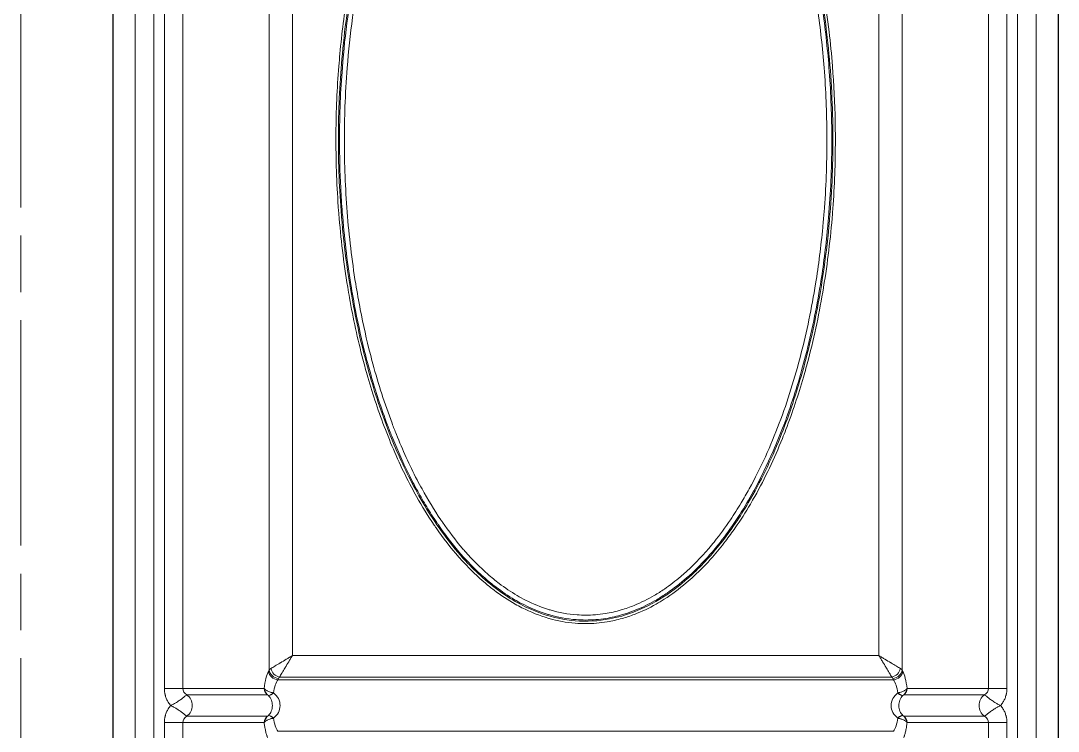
# Model space of a CAD drawing. Header units: millimetres. Extents: x 0 to 1486, y 0 to 1051.
# Drawn here: x 645.14 to 677.74, y 240.61 to 262.93 of the extents above; entities that cross this region are included whole.
import ezdxf

# ---------------------------------------------------------------- set-up
doc = ezdxf.new("R2010")
doc.units = ezdxf.units.MM
doc.header["$LTSCALE"] = 1.25
doc.linetypes.add('CHAIN', pattern=[0.3543, 0.2362, -0.0295, 0.0591, -0.0295])
for name, color, linetype, lineweight, true_color in [('Mittellinie(DIN)', 7, 'CHAIN', 15, 0x262659), ('Sichtbare Kanten(DIN)', 7, 'Continuous', 25, 0x262659), ('Sichtbare tangentiale Kanten(DIN)', 7, 'Continuous', 15, 0x1a1a3e)]:
    doc.layers.add(name, color=color, linetype=linetype, lineweight=lineweight, true_color=true_color)

msp = doc.modelspace()

# ---------------------------------------------------------------- linework, layer by layer
at = {"layer": 'Mittellinie(DIN)', "ltscale": 23.990969}
msp.add_line((645.138, 434.151), (645.138, 152.103), dxfattribs=at)
at = {"layer": 'Sichtbare Kanten(DIN)'}
for p, q in [((648.038, 167.096), (648.038, 280.22)), ((677.738, 280.22), (677.738, 167.096))]:
    msp.add_line(p, q, dxfattribs=at)
for centre, major_axis, ratio, start_param, end_param in [((653.03, 241.956), (0, 0.25), 0.970296, 1.570803, 2.513321), ((672.747, 241.956), (0, 0.25), 0.970296, 3.769864, 4.712382), ((653.077, 241.925), (0.169, 0.184), 0.314992, 3.841338, 4.381961), ((672.699, 241.925), (-0.169, 0.184), 0.314992, 1.901224, 2.441847), ((653.03, 240.881), (0, 0.25), 0.970296, 0.628271, 1.570789), ((653.077, 240.912), (-0.169, 0.184), 0.314992, 5.042817, 5.580031), ((672.699, 240.912), (0.169, 0.184), 0.314992, 0.703155, 1.240368), ((672.747, 240.881), (0, 0.25), 0.970296, 4.712396, 5.654914)]:
    msp.add_ellipse(centre, major_axis=major_axis, ratio=ratio, start_param=start_param, end_param=end_param, dxfattribs=at)
at = {"layer": 'Sichtbare tangentiale Kanten(DIN)'}
for p, q in [((648.732, 167.79), (648.732, 279.527)), ((649.323, 167.79), (649.323, 279.527)), ((676.454, 167.79), (676.454, 279.527)), ((677.045, 167.79), (677.045, 279.527)), ((649.651, 278.037), (649.651, 241.956)), ((650.233, 278.037), (650.233, 241.956)), ((675.544, 278.037), (675.544, 241.956)), ((676.126, 278.037), (676.126, 241.956)), ((652.945, 275.326), (652.945, 242.538)), ((653.672, 275.326), (653.672, 242.986)), ((672.104, 275.326), (672.104, 242.986)), ((672.832, 275.326), (672.832, 242.538)), ((653.672, 242.986), (672.104, 242.986)), ((652.945, 242.538), (652.923, 242.496)), ((653.236, 242.269), (653.214, 242.226)), ((653.214, 242.226), (672.562, 242.226)), ((653.268, 242.312), (672.508, 242.312)), ((672.541, 242.269), (672.562, 242.226)), ((672.832, 242.538), (672.853, 242.496)), ((650.233, 241.956), (649.651, 241.956)), ((652.787, 241.956), (650.233, 241.956)), ((672.989, 241.956), (675.544, 241.956)), ((675.544, 241.956), (676.126, 241.956)), ((652.887, 241.753), (650.354, 241.753)), ((672.889, 241.753), (675.423, 241.753)), ((650.354, 241.083), (652.887, 241.083)), ((675.423, 241.083), (672.889, 241.083)), ((650.233, 240.881), (649.651, 240.881)), ((649.651, 206.436), (649.651, 240.881)), ((650.233, 206.436), (650.233, 240.881)), ((650.233, 240.881), (652.787, 240.881)), ((653.214, 240.61), (672.562, 240.61)), ((675.544, 240.881), (672.989, 240.881)), ((675.544, 240.881), (676.126, 240.881)), ((675.544, 206.436), (675.544, 240.881)), ((676.126, 206.436), (676.126, 240.881))]:
    msp.add_line(p, q, dxfattribs=at)
for centre, start, end in [((650.118, 241.418), 305.1797, 54.8203), ((675.659, 241.418), 125.1797, 234.8203)]:
    msp.add_arc(centre, 0.41, start, end, dxfattribs=at)
for centre, major_axis, ratio, start_param, end_param in [((653.726, 242.486), (-0.803, 0), 0.281851, 5.844325, 6.048636), ((653.268, 242.582), (-0.212, 0.212), 0.822157, 0.88269, 2.258902), ((672.508, 242.582), (0.212, 0.212), 0.822157, 4.024283, 5.400495), ((672.051, 242.486), (0.803, 0), 0.281851, 0.234549, 0.438861), ((653.054, 241.421), (0.001, 1.197), 0.249407, 0.455865, 1.108171), ((653.214, 242.496), (-0.267, 0.136), 0.876427, 0.526369, 1.990584), ((653.236, 242.538), (-0.267, 0.136), 0.876427, 0.526369, 1.990584), ((653.346, 241.418), (0, 0.9), 0.332438, 0.455272, 1.11457), ((653.761, 242.217), (-0.539, 0), 0.439726, 5.869599, 6.063499), ((672.015, 242.217), (0.539, 0), 0.439726, 0.219686, 0.413587), ((672.541, 242.538), (0.267, 0.136), 0.876427, 4.292601, 5.756816), ((672.562, 242.496), (0.267, 0.136), 0.876427, 4.292601, 5.756816), ((672.431, 241.418), (0, 0.9), 0.332438, 5.168615, 5.827913), ((672.723, 241.421), (-0.001, 1.197), 0.249407, 5.175014, 5.827321), ((650.527, 241.956), (-0.294, 0), 0.850826, 0.000149, 0.942731), ((675.25, 241.956), (0.294, 0), 0.850826, 5.340455, 6.283036), ((653.077, 241.925), (-0.169, -0.184), 0.314992, 0.165941, 0.699745), ((672.699, 241.925), (0.169, -0.184), 0.314992, 5.58344, 6.117244), ((650.527, 240.881), (0.294, 0), 0.850826, 2.198862, 3.141444), ((653.077, 240.912), (-0.169, 0.184), 0.314992, 5.580031, 6.117244), ((653.346, 241.418), (0, 0.9), 0.332438, 2.027021, 2.68632), ((672.431, 241.418), (0, 0.9), 0.332438, 3.596865, 4.256164), ((672.699, 240.912), (0.169, 0.184), 0.314992, 0.165941, 0.703155), ((675.25, 240.881), (-0.294, 0), 0.850826, 3.141742, 4.084323)]:
    msp.add_ellipse(centre, major_axis=major_axis, ratio=ratio, start_param=start_param, end_param=end_param, dxfattribs=at)
for points, knots in [([(662.888, 274.385), (663.101, 274.385), (663.315, 274.368), (663.525, 274.335), (663.697, 274.308), (663.867, 274.271), (664.034, 274.224), (664.21, 274.174), (664.382, 274.114), (664.551, 274.044), (664.74, 273.965), (664.923, 273.875), (665.101, 273.775), (665.233, 273.7), (665.363, 273.62), (665.489, 273.535), (665.683, 273.403), (665.87, 273.26), (666.049, 273.109), (666.141, 273.031), (666.23, 272.951), (666.317, 272.87), (666.512, 272.687), (666.698, 272.495), (666.874, 272.294), (667.098, 272.04), (667.307, 271.774), (667.503, 271.498), (667.531, 271.458), (667.559, 271.418), (667.587, 271.378), (667.807, 271.06), (668.011, 270.731), (668.2, 270.394), (668.225, 270.35), (668.25, 270.306), (668.274, 270.262), (668.435, 269.967), (668.586, 269.666), (668.728, 269.361), (668.891, 269.008), (669.042, 268.65), (669.181, 268.287), (669.456, 267.572), (669.687, 266.84), (669.881, 266.1), (669.883, 266.094), (669.884, 266.088), (669.886, 266.082), (670.082, 265.333), (670.24, 264.575), (670.365, 263.811), (670.432, 263.406), (670.489, 262.999), (670.537, 262.591), (670.579, 262.231), (670.615, 261.869), (670.643, 261.507), (670.689, 260.928), (670.718, 260.347), (670.729, 259.766), (670.733, 259.573), (670.735, 259.381), (670.735, 259.189), (670.735, 258.468), (670.709, 257.748), (670.656, 257.03), (670.652, 256.977), (670.648, 256.923), (670.644, 256.87), (670.582, 256.099), (670.49, 255.33), (670.365, 254.566), (670.364, 254.558), (670.363, 254.55), (670.361, 254.543), (670.237, 253.787), (670.08, 253.036), (669.886, 252.296), (669.837, 252.109), (669.786, 251.923), (669.733, 251.738), (669.571, 251.18), (669.388, 250.628), (669.179, 250.086), (669.144, 249.993), (669.107, 249.9), (669.07, 249.807), (668.818, 249.182), (668.531, 248.571), (668.201, 247.983), (668.156, 247.905), (668.111, 247.827), (668.066, 247.749), (667.915, 247.494), (667.756, 247.243), (667.587, 246.999), (667.489, 246.858), (667.387, 246.718), (667.283, 246.582), (667.152, 246.411), (667.016, 246.245), (666.874, 246.083), (666.689, 245.873), (666.495, 245.671), (666.289, 245.481), (666.211, 245.409), (666.131, 245.338), (666.049, 245.269), (665.829, 245.083), (665.597, 244.91), (665.354, 244.755), (665.271, 244.702), (665.186, 244.651), (665.101, 244.603), (664.882, 244.479), (664.654, 244.371), (664.419, 244.281), (664.293, 244.233), (664.164, 244.19), (664.034, 244.153), (663.879, 244.109), (663.721, 244.074), (663.563, 244.048), (663.34, 244.011), (663.114, 243.992), (662.888, 243.992), (662.777, 243.992), (662.666, 243.997), (662.555, 244.006), (662.281, 244.028), (662.008, 244.078), (661.743, 244.153), (661.738, 244.154), (661.734, 244.156), (661.729, 244.157), (661.437, 244.24), (661.154, 244.354), (660.883, 244.491), (660.813, 244.527), (660.744, 244.564), (660.676, 244.603), (660.444, 244.734), (660.221, 244.882), (660.009, 245.043), (659.913, 245.116), (659.819, 245.191), (659.727, 245.269), (659.492, 245.468), (659.27, 245.683), (659.06, 245.908), (659.007, 245.966), (658.954, 246.024), (658.902, 246.083), (658.647, 246.374), (658.41, 246.681), (658.19, 246.999), (658.17, 247.028), (658.15, 247.057), (658.131, 247.086), (657.933, 247.377), (657.748, 247.677), (657.576, 247.983), (657.52, 248.082), (657.466, 248.181), (657.413, 248.281), (657.138, 248.799), (656.895, 249.333), (656.679, 249.878), (656.651, 249.947), (656.624, 250.016), (656.597, 250.086), (656.389, 250.628), (656.205, 251.18), (656.044, 251.738), (655.99, 251.923), (655.939, 252.109), (655.89, 252.296), (655.723, 252.935), (655.583, 253.581), (655.468, 254.232), (655.448, 254.343), (655.429, 254.455), (655.411, 254.566), (655.286, 255.33), (655.194, 256.099), (655.133, 256.87), (655.131, 256.898), (655.128, 256.927), (655.126, 256.955), (655.07, 257.698), (655.042, 258.443), (655.042, 259.189), (655.042, 259.26), (655.042, 259.33), (655.042, 259.401), (655.047, 260.104), (655.077, 260.807), (655.133, 261.507), (655.143, 261.638), (655.154, 261.768), (655.167, 261.898), (655.226, 262.538), (655.307, 263.177), (655.411, 263.811), (655.471, 264.174), (655.538, 264.537), (655.613, 264.897), (655.696, 265.294), (655.788, 265.689), (655.89, 266.082), (656.002, 266.508), (656.126, 266.932), (656.263, 267.351), (656.366, 267.667), (656.478, 267.981), (656.597, 268.291), (656.652, 268.433), (656.708, 268.574), (656.766, 268.714), (656.997, 269.274), (657.257, 269.821), (657.552, 270.35), (657.56, 270.365), (657.568, 270.379), (657.576, 270.394), (657.766, 270.731), (657.969, 271.06), (658.19, 271.378), (658.199, 271.392), (658.209, 271.406), (658.219, 271.42), (658.431, 271.723), (658.658, 272.016), (658.902, 272.294), (659.031, 272.44), (659.164, 272.582), (659.303, 272.719), (659.439, 272.854), (659.581, 272.984), (659.727, 273.109), (659.859, 273.221), (659.996, 273.328), (660.136, 273.429), (660.31, 273.554), (660.49, 273.67), (660.675, 273.775), (660.825, 273.859), (660.98, 273.937), (661.137, 274.006), (661.334, 274.092), (661.536, 274.165), (661.743, 274.224), (662.115, 274.329), (662.502, 274.385), (662.888, 274.385)], [0, 0, 0, 0, 0.639708, 0.639708, 0.639708, 1.160348, 1.160348, 1.160348, 1.708499, 1.708499, 1.708499, 2.321068, 2.321068, 2.321068, 2.777127, 2.777127, 2.777127, 3.481707, 3.481707, 3.481707, 3.840961, 3.840961, 3.840961, 4.642216, 4.642216, 4.642216, 5.656868, 5.656868, 5.656868, 5.802986, 5.802986, 5.802986, 6.963587, 6.963587, 6.963587, 7.114552, 7.114552, 7.114552, 8.124051, 8.124051, 8.124051, 9.289556, 9.289556, 9.289556, 11.587453, 11.587453, 11.587453, 11.605982, 11.605982, 11.605982, 13.927144, 13.927144, 13.927144, 15.159529, 15.159529, 15.159529, 16.248341, 16.248341, 16.248341, 17.992352, 17.992352, 17.992352, 18.569576, 18.569576, 18.569576, 20.730291, 20.730291, 20.730291, 20.890769, 20.890769, 20.890769, 23.211965, 23.211965, 23.211965, 23.235727, 23.235727, 23.235727, 25.53318, 25.53318, 25.53318, 26.112017, 26.112017, 26.112017, 27.854377, 27.854377, 27.854377, 28.153739, 28.153739, 28.153739, 30.175566, 30.175566, 30.175566, 30.445968, 30.445968, 30.445968, 31.33622, 31.33622, 31.33622, 31.85246, 31.85246, 31.85246, 32.496894, 32.496894, 32.496894, 33.336993, 33.336993, 33.336993, 33.657412, 33.657412, 33.657412, 34.522413, 34.522413, 34.522413, 34.818036, 34.818036, 34.818036, 35.57249, 35.57249, 35.57249, 35.978641, 35.978641, 35.978641, 36.46173, 36.46173, 36.46173, 37.139135, 37.139135, 37.139135, 37.472442, 37.472442, 37.472442, 38.299742, 38.299742, 38.299742, 38.313597, 38.313597, 38.313597, 39.224503, 39.224503, 39.224503, 39.460285, 39.460285, 39.460285, 40.259784, 40.259784, 40.259784, 40.620853, 40.620853, 40.620853, 41.545701, 41.545701, 41.545701, 41.781511, 41.781511, 41.781511, 42.942132, 42.942132, 42.942132, 43.047049, 43.047049, 43.047049, 44.102719, 44.102719, 44.102719, 44.442229, 44.442229, 44.442229, 46.200033, 46.200033, 46.200033, 46.423921, 46.423921, 46.423921, 48.166433, 48.166433, 48.166433, 48.745108, 48.745108, 48.745108, 50.727284, 50.727284, 50.727284, 51.066318, 51.066318, 51.066318, 53.387519, 53.387519, 53.387519, 53.473034, 53.473034, 53.473034, 55.708716, 55.708716, 55.708716, 55.921312, 55.921312, 55.921312, 58.029915, 58.029915, 58.029915, 58.421576, 58.421576, 58.421576, 60.351166, 60.351166, 60.351166, 61.455449, 61.455449, 61.455449, 62.672368, 62.672368, 62.672368, 63.995258, 63.995258, 63.995258, 64.993535, 64.993535, 64.993535, 65.448701, 65.448701, 65.448701, 67.264643, 67.264643, 67.264643, 67.314699, 67.314699, 67.314699, 68.475297, 68.475297, 68.475297, 68.525889, 68.525889, 68.525889, 69.636002, 69.636002, 69.636002, 70.220476, 70.220476, 70.220476, 70.796631, 70.796631, 70.796631, 71.316647, 71.316647, 71.316647, 71.957253, 71.957253, 71.957253, 72.473802, 72.473802, 72.473802, 73.117889, 73.117889, 73.117889, 74.278288, 74.278288, 74.278288, 74.278288]), ([(662.888, 274.309), (663.15, 274.309), (663.709, 274.253), (664.583, 273.983), (665.462, 273.499), (666.311, 272.808), (667.071, 271.98), (667.702, 271.097), (668.435, 269.861), (669.172, 268.217), (669.797, 266.232), (670.215, 264.346), (670.529, 262.256), (670.695, 259.812), (670.622, 256.957), (670.282, 254.26), (669.724, 251.854), (669.007, 249.743), (668.164, 247.98), (667.206, 246.551), (666.301, 245.548), (665.369, 244.814), (664.48, 244.355), (663.547, 244.087), (662.565, 244.033), (661.644, 244.233), (660.89, 244.556), (660.26, 244.935), (659.658, 245.411), (659.054, 246.006), (658.485, 246.695), (657.944, 247.489), (657.339, 248.543), (656.695, 249.959), (656.056, 251.849), (655.505, 254.205), (655.174, 256.774), (655.085, 259.427), (655.213, 261.998), (655.59, 264.65), (656.182, 266.975), (656.883, 268.861), (657.494, 270.128), (658.11, 271.147), (658.683, 271.942), (659.408, 272.754), (660.233, 273.447), (661.183, 273.98), (662.051, 274.253), (662.641, 274.309), (662.888, 274.309)], [0, 0, 0, 0, 0.801473, 1.708499, 2.777127, 3.840961, 5.018658, 6.172353, 7.114552, 9.351003, 11.587453, 13.373491, 15.159529, 17.94491, 20.730291, 23.740723, 26.112017, 28.153739, 30.445968, 31.987116, 33.336993, 34.522413, 35.57249, 36.368743, 37.472442, 38.554664, 39.224503, 39.965544, 40.78815, 41.545701, 42.532728, 43.487478, 44.442229, 46.200033, 48.166433, 50.445565, 53.473034, 55.947305, 58.421576, 61.208417, 63.995258, 65.629951, 67.264643, 68.228999, 69.222094, 70.220476, 71.519846, 72.473802, 73.523577, 74.278288, 74.278288, 74.278288, 74.278288]), ([(662.888, 274.273), (663.281, 274.273), (663.674, 274.212), (664.05, 274.102), (664.22, 274.052), (664.387, 273.991), (664.55, 273.922), (664.746, 273.838), (664.937, 273.741), (665.121, 273.634), (665.236, 273.566), (665.349, 273.494), (665.459, 273.419), (665.669, 273.275), (665.87, 273.117), (666.061, 272.95), (666.103, 272.913), (666.146, 272.875), (666.187, 272.837), (666.43, 272.614), (666.658, 272.376), (666.871, 272.126), (666.932, 272.055), (666.992, 271.983), (667.051, 271.91), (667.233, 271.683), (667.404, 271.449), (667.566, 271.209), (667.616, 271.135), (667.665, 271.06), (667.714, 270.985), (667.872, 270.738), (668.022, 270.485), (668.164, 270.228), (668.171, 270.215), (668.178, 270.202), (668.186, 270.188), (668.341, 269.904), (668.486, 269.614), (668.622, 269.321), (668.786, 268.969), (668.936, 268.612), (669.075, 268.25), (669.088, 268.216), (669.101, 268.181), (669.114, 268.146), (669.238, 267.819), (669.352, 267.489), (669.458, 267.156), (669.583, 266.763), (669.697, 266.366), (669.8, 265.967), (669.86, 265.733), (669.916, 265.498), (669.969, 265.262), (670.083, 264.755), (670.181, 264.245), (670.264, 263.732), (670.285, 263.6), (670.306, 263.468), (670.325, 263.335), (670.416, 262.715), (670.485, 262.092), (670.534, 261.467), (670.589, 260.762), (670.618, 260.054), (670.622, 259.347), (670.622, 259.294), (670.622, 259.241), (670.622, 259.189), (670.622, 258.428), (670.593, 257.668), (670.534, 256.91), (670.521, 256.745), (670.506, 256.579), (670.491, 256.413), (670.434, 255.822), (670.359, 255.232), (670.264, 254.645), (670.203, 254.265), (670.133, 253.885), (670.054, 253.508), (669.978, 253.14), (669.893, 252.774), (669.8, 252.41), (669.638, 251.782), (669.45, 251.159), (669.231, 250.548), (669.193, 250.442), (669.154, 250.336), (669.114, 250.231), (669.01, 249.955), (668.899, 249.681), (668.781, 249.409), (668.596, 248.985), (668.394, 248.567), (668.17, 248.161), (668.168, 248.157), (668.166, 248.153), (668.164, 248.149), (668.028, 247.902), (667.885, 247.66), (667.733, 247.422), (667.678, 247.337), (667.623, 247.252), (667.566, 247.169), (667.402, 246.926), (667.228, 246.689), (667.044, 246.459), (666.987, 246.389), (666.929, 246.32), (666.871, 246.251), (666.664, 246.009), (666.444, 245.778), (666.21, 245.561), (666.161, 245.516), (666.111, 245.471), (666.061, 245.427), (665.866, 245.257), (665.662, 245.098), (665.448, 244.952), (665.341, 244.879), (665.232, 244.81), (665.121, 244.744), (665.027, 244.69), (664.932, 244.638), (664.836, 244.589), (664.63, 244.485), (664.418, 244.395), (664.199, 244.322), (664.15, 244.305), (664.1, 244.29), (664.05, 244.275), (663.878, 244.224), (663.703, 244.184), (663.526, 244.156), (663.315, 244.122), (663.102, 244.105), (662.888, 244.105), (662.79, 244.105), (662.691, 244.108), (662.593, 244.116), (662.299, 244.138), (662.008, 244.192), (661.726, 244.275), (661.71, 244.28), (661.693, 244.285), (661.677, 244.29), (661.339, 244.394), (661.015, 244.539), (660.71, 244.713), (660.692, 244.723), (660.674, 244.734), (660.656, 244.744), (660.455, 244.862), (660.263, 244.992), (660.078, 245.132), (659.954, 245.226), (659.833, 245.325), (659.716, 245.427), (659.648, 245.486), (659.582, 245.547), (659.516, 245.608), (659.301, 245.811), (659.098, 246.026), (658.907, 246.25), (658.676, 246.52), (658.462, 246.802), (658.262, 247.093), (658.245, 247.118), (658.227, 247.143), (658.21, 247.169), (658.101, 247.33), (657.996, 247.495), (657.894, 247.662), (657.797, 247.822), (657.703, 247.985), (657.613, 248.149), (657.51, 248.335), (657.412, 248.523), (657.318, 248.713), (657.129, 249.096), (656.957, 249.486), (656.798, 249.881), (656.752, 249.997), (656.706, 250.114), (656.662, 250.231), (656.464, 250.756), (656.289, 251.289), (656.135, 251.828), (656.08, 252.021), (656.027, 252.215), (655.977, 252.41), (655.856, 252.879), (655.75, 253.352), (655.658, 253.827), (655.605, 254.099), (655.556, 254.372), (655.512, 254.645), (655.391, 255.396), (655.302, 256.152), (655.242, 256.91), (655.222, 257.166), (655.206, 257.423), (655.193, 257.679), (655.167, 258.182), (655.154, 258.685), (655.154, 259.189), (655.154, 259.582), (655.162, 259.976), (655.178, 260.37), (655.192, 260.736), (655.214, 261.102), (655.243, 261.467), (655.284, 261.997), (655.34, 262.525), (655.411, 263.051), (655.442, 263.279), (655.476, 263.506), (655.512, 263.732), (655.592, 264.223), (655.685, 264.711), (655.792, 265.196), (655.85, 265.454), (655.911, 265.711), (655.977, 265.967), (656.092, 266.415), (656.221, 266.86), (656.365, 267.3), (656.457, 267.584), (656.556, 267.866), (656.662, 268.146), (656.693, 268.229), (656.725, 268.311), (656.758, 268.394), (656.9, 268.754), (657.053, 269.111), (657.22, 269.462), (657.344, 269.721), (657.474, 269.977), (657.613, 270.228), (657.669, 270.33), (657.726, 270.431), (657.785, 270.532), (657.914, 270.752), (658.049, 270.969), (658.192, 271.182), (658.198, 271.191), (658.204, 271.2), (658.21, 271.209), (658.347, 271.412), (658.491, 271.611), (658.643, 271.805), (658.728, 271.914), (658.815, 272.021), (658.905, 272.127), (659.094, 272.347), (659.293, 272.558), (659.504, 272.758), (659.574, 272.823), (659.644, 272.888), (659.716, 272.95), (659.899, 273.111), (660.091, 273.262), (660.292, 273.401), (660.41, 273.483), (660.531, 273.561), (660.655, 273.634), (660.825, 273.733), (661, 273.823), (661.18, 273.902), (661.357, 273.98), (661.54, 274.047), (661.726, 274.102), (661.867, 274.143), (662.01, 274.178), (662.154, 274.204), (662.396, 274.249), (662.642, 274.273), (662.888, 274.273)], [0, 0, 0, 0, 1.13436, 1.13436, 1.13436, 1.648132, 1.648132, 1.648132, 2.268893, 2.268893, 2.268893, 2.658644, 2.658644, 2.658644, 3.403508, 3.403508, 3.403508, 3.570243, 3.570243, 3.570243, 4.538009, 4.538009, 4.538009, 4.814995, 4.814995, 4.814995, 5.672522, 5.672522, 5.672522, 5.936787, 5.936787, 5.936787, 6.807049, 6.807049, 6.807049, 6.85221, 6.85221, 6.85221, 7.813767, 7.813767, 7.813767, 8.965202, 8.965202, 8.965202, 9.076064, 9.076064, 9.076064, 10.116636, 10.116636, 10.116636, 11.345066, 11.345066, 11.345066, 12.065149, 12.065149, 12.065149, 13.614093, 13.614093, 13.614093, 14.013663, 14.013663, 14.013663, 15.88308, 15.88308, 15.88308, 17.995019, 17.995019, 17.995019, 18.152131, 18.152131, 18.152131, 20.421151, 20.421151, 20.421151, 20.917399, 20.917399, 20.917399, 22.690238, 22.690238, 22.690238, 23.83978, 23.83978, 23.83978, 24.959232, 24.959232, 24.959232, 26.893631, 26.893631, 26.893631, 27.228211, 27.228211, 27.228211, 28.107348, 28.107348, 28.107348, 29.483886, 29.483886, 29.483886, 29.497213, 29.497213, 29.497213, 30.332062, 30.332062, 30.332062, 30.631736, 30.631736, 30.631736, 31.500075, 31.500075, 31.500075, 31.766262, 31.766262, 31.766262, 32.704434, 32.704434, 32.704434, 32.900755, 32.900755, 32.900755, 33.658217, 33.658217, 33.658217, 34.035302, 34.035302, 34.035302, 34.350766, 34.350766, 34.350766, 35.019428, 35.019428, 35.019428, 35.169775, 35.169775, 35.169775, 35.688089, 35.688089, 35.688089, 36.304253, 36.304253, 36.304253, 36.588432, 36.588432, 36.588432, 37.438768, 37.438768, 37.438768, 37.488776, 37.488776, 37.488776, 38.512582, 38.512582, 38.512582, 38.573276, 38.573276, 38.573276, 39.250927, 39.250927, 39.250927, 39.707763, 39.707763, 39.707763, 39.971507, 39.971507, 39.971507, 40.840853, 40.840853, 40.840853, 41.886498, 41.886498, 41.886498, 41.976802, 41.976802, 41.976802, 42.555048, 42.555048, 42.555048, 43.111289, 43.111289, 43.111289, 43.74126, 43.74126, 43.74126, 45.007841, 45.007841, 45.007841, 45.380295, 45.380295, 45.380295, 47.050279, 47.050279, 47.050279, 47.649332, 47.649332, 47.649332, 49.092716, 49.092716, 49.092716, 49.918292, 49.918292, 49.918292, 52.18734, 52.18734, 52.18734, 52.954306, 52.954306, 52.954306, 54.456398, 54.456398, 54.456398, 55.632024, 55.632024, 55.632024, 56.72542, 56.72542, 56.72542, 58.309742, 58.309742, 58.309742, 58.994445, 58.994445, 58.994445, 60.475949, 60.475949, 60.475949, 61.263459, 61.263459, 61.263459, 62.642156, 62.642156, 62.642156, 63.532468, 63.532468, 63.532468, 63.795658, 63.795658, 63.795658, 64.94916, 64.94916, 64.94916, 65.801482, 65.801482, 65.801482, 66.146102, 66.146102, 66.146102, 66.904062, 66.904062, 66.904062, 66.935983, 66.935983, 66.935983, 67.662022, 67.662022, 67.662022, 68.070543, 68.070543, 68.070543, 68.924954, 68.924954, 68.924954, 69.205049, 69.205049, 69.205049, 69.919449, 69.919449, 69.919449, 70.33964, 70.33964, 70.33964, 70.911285, 70.911285, 70.911285, 71.474241, 71.474241, 71.474241, 71.898749, 71.898749, 71.898749, 72.608523, 72.608523, 72.608523, 72.608523]), ([(662.888, 274.119), (663.095, 274.119), (663.302, 274.102), (663.506, 274.069), (663.675, 274.042), (663.843, 274.004), (664.007, 273.955), (664.171, 273.907), (664.332, 273.848), (664.49, 273.781), (664.68, 273.7), (664.865, 273.606), (665.044, 273.501), (665.156, 273.436), (665.265, 273.366), (665.372, 273.293), (665.577, 273.152), (665.773, 272.998), (665.96, 272.835), (666.002, 272.798), (666.043, 272.761), (666.084, 272.724), (666.318, 272.509), (666.538, 272.279), (666.745, 272.038), (666.748, 272.035), (666.751, 272.031), (666.755, 272.027), (666.949, 271.8), (667.132, 271.562), (667.305, 271.318), (667.35, 271.253), (667.395, 271.189), (667.439, 271.123), (667.651, 270.81), (667.847, 270.486), (668.03, 270.155), (668.037, 270.141), (668.044, 270.128), (668.051, 270.115), (668.18, 269.88), (668.301, 269.641), (668.416, 269.399), (668.573, 269.07), (668.718, 268.736), (668.853, 268.397), (668.893, 268.296), (668.932, 268.194), (668.971, 268.092), (669.094, 267.768), (669.207, 267.44), (669.312, 267.109), (669.437, 266.719), (669.549, 266.325), (669.651, 265.929), (669.701, 265.736), (669.748, 265.543), (669.792, 265.35), (669.918, 264.806), (670.024, 264.258), (670.113, 263.708), (670.134, 263.576), (670.154, 263.445), (670.174, 263.313), (670.264, 262.696), (670.333, 262.077), (670.381, 261.456), (670.436, 260.754), (670.465, 260.05), (670.469, 259.346), (670.469, 259.293), (670.469, 259.241), (670.469, 259.189), (670.469, 258.432), (670.44, 257.676), (670.381, 256.922), (670.369, 256.762), (670.355, 256.602), (670.34, 256.442), (670.283, 255.849), (670.208, 255.258), (670.113, 254.669), (670.052, 254.291), (669.982, 253.914), (669.904, 253.539), (669.828, 253.174), (669.744, 252.81), (669.651, 252.449), (669.463, 251.716), (669.238, 250.993), (668.971, 250.285), (668.704, 249.577), (668.394, 248.885), (668.03, 248.223), (667.948, 248.075), (667.864, 247.928), (667.777, 247.783), (667.669, 247.604), (667.557, 247.428), (667.439, 247.254), (667.277, 247.015), (667.106, 246.781), (666.924, 246.556), (666.869, 246.486), (666.812, 246.418), (666.754, 246.351), (666.508, 246.063), (666.244, 245.791), (665.96, 245.542), (665.934, 245.52), (665.908, 245.498), (665.883, 245.476), (665.716, 245.335), (665.542, 245.201), (665.362, 245.078), (665.258, 245.007), (665.152, 244.94), (665.043, 244.876), (664.841, 244.758), (664.631, 244.653), (664.415, 244.565), (664.281, 244.511), (664.145, 244.463), (664.007, 244.422), (663.841, 244.373), (663.672, 244.334), (663.502, 244.307), (663.299, 244.274), (663.094, 244.258), (662.888, 244.258), (662.798, 244.258), (662.709, 244.261), (662.619, 244.267), (662.332, 244.287), (662.046, 244.34), (661.77, 244.422), (661.754, 244.427), (661.738, 244.431), (661.722, 244.436), (661.474, 244.513), (661.233, 244.612), (661.002, 244.729), (660.911, 244.776), (660.821, 244.825), (660.733, 244.876), (660.538, 244.991), (660.351, 245.117), (660.171, 245.254), (660.049, 245.346), (659.931, 245.442), (659.817, 245.542), (659.567, 245.761), (659.333, 245.997), (659.114, 246.245), (659.083, 246.28), (659.052, 246.315), (659.022, 246.351), (658.796, 246.615), (658.585, 246.893), (658.388, 247.18), (658.371, 247.205), (658.354, 247.229), (658.337, 247.254), (658.125, 247.568), (657.929, 247.891), (657.747, 248.223), (657.694, 248.318), (657.643, 248.414), (657.592, 248.511), (657.351, 248.975), (657.135, 249.452), (656.94, 249.938), (656.894, 250.053), (656.849, 250.169), (656.805, 250.285), (656.574, 250.898), (656.375, 251.522), (656.203, 252.154), (656.177, 252.252), (656.151, 252.35), (656.125, 252.449), (656.005, 252.915), (655.9, 253.384), (655.808, 253.857), (655.755, 254.127), (655.707, 254.398), (655.663, 254.669), (655.543, 255.416), (655.454, 256.168), (655.395, 256.922), (655.336, 257.676), (655.307, 258.432), (655.307, 259.189), (655.307, 259.536), (655.313, 259.884), (655.326, 260.232), (655.34, 260.64), (655.363, 261.048), (655.395, 261.455), (655.436, 261.982), (655.492, 262.507), (655.563, 263.031), (655.594, 263.257), (655.627, 263.483), (655.664, 263.708), (655.751, 264.249), (655.855, 264.787), (655.977, 265.321), (656.024, 265.524), (656.073, 265.727), (656.125, 265.929), (656.24, 266.374), (656.368, 266.815), (656.51, 267.252), (656.602, 267.534), (656.701, 267.814), (656.805, 268.092), (656.873, 268.271), (656.943, 268.448), (657.016, 268.625), (657.232, 269.147), (657.475, 269.659), (657.747, 270.155), (657.802, 270.255), (657.859, 270.355), (657.917, 270.454), (658.05, 270.682), (658.19, 270.905), (658.337, 271.123), (658.401, 271.217), (658.466, 271.311), (658.532, 271.403), (658.687, 271.618), (658.85, 271.826), (659.022, 272.027), (659.207, 272.243), (659.403, 272.451), (659.61, 272.647), (659.677, 272.711), (659.746, 272.774), (659.817, 272.835), (659.996, 272.992), (660.183, 273.14), (660.379, 273.275), (660.494, 273.355), (660.612, 273.431), (660.733, 273.501), (660.897, 273.598), (661.067, 273.685), (661.241, 273.762), (661.413, 273.837), (661.59, 273.902), (661.77, 273.955), (661.905, 273.995), (662.043, 274.028), (662.182, 274.054), (662.415, 274.097), (662.652, 274.119), (662.888, 274.119)], [0, 0, 0, 0, 0.620901, 0.620901, 0.620901, 1.134291, 1.134291, 1.134291, 1.648132, 1.648132, 1.648132, 2.268896, 2.268896, 2.268896, 2.658644, 2.658644, 2.658644, 3.403509, 3.403509, 3.403509, 3.570243, 3.570243, 3.570243, 4.522872, 4.522872, 4.522872, 4.538033, 4.538033, 4.538033, 5.435647, 5.435647, 5.435647, 5.672526, 5.672526, 5.672526, 6.807049, 6.807049, 6.807049, 6.85221, 6.85221, 6.85221, 7.65563, 7.65563, 7.65563, 8.748582, 8.748582, 8.748582, 9.07605, 9.07605, 9.07605, 10.116636, 10.116636, 10.116636, 11.345061, 11.345061, 11.345061, 11.940907, 11.940907, 11.940907, 13.614094, 13.614094, 13.614094, 14.013663, 14.013663, 14.013663, 15.883041, 15.883041, 15.883041, 17.995019, 17.995019, 17.995019, 18.152131, 18.152131, 18.152131, 20.421151, 20.421151, 20.421151, 20.902488, 20.902488, 20.902488, 22.690208, 22.690208, 22.690208, 23.83978, 23.83978, 23.83978, 24.959232, 24.959232, 24.959232, 27.228332, 27.228332, 27.228332, 29.497264, 29.497264, 29.497264, 30.004132, 30.004132, 30.004132, 30.631822, 30.631822, 30.631822, 31.500075, 31.500075, 31.500075, 31.766262, 31.766262, 31.766262, 32.900744, 32.900744, 32.900744, 33.002604, 33.002604, 33.002604, 33.658217, 33.658217, 33.658217, 34.035386, 34.035386, 34.035386, 34.737409, 34.737409, 34.737409, 35.169886, 35.169886, 35.169886, 35.688089, 35.688089, 35.688089, 36.304254, 36.304254, 36.304254, 36.573387, 36.573387, 36.573387, 37.438768, 37.438768, 37.438768, 37.488776, 37.488776, 37.488776, 38.267108, 38.267108, 38.267108, 38.573188, 38.573188, 38.573188, 39.250927, 39.250927, 39.250927, 39.707618, 39.707618, 39.707618, 40.702482, 40.702482, 40.702482, 40.842288, 40.842288, 40.842288, 41.886498, 41.886498, 41.886498, 41.976801, 41.976801, 41.976801, 43.111293, 43.111293, 43.111293, 43.438274, 43.438274, 43.438274, 45.007841, 45.007841, 45.007841, 45.380294, 45.380294, 45.380294, 47.344178, 47.344178, 47.344178, 47.649338, 47.649338, 47.649338, 49.092716, 49.092716, 49.092716, 49.918319, 49.918319, 49.918319, 52.187343, 52.187343, 52.187343, 54.456392, 54.456392, 54.456392, 55.49965, 55.49965, 55.49965, 56.725435, 56.725435, 56.725435, 58.309742, 58.309742, 58.309742, 58.994439, 58.994439, 58.994439, 60.637765, 60.637765, 60.637765, 61.26347, 61.26347, 61.26347, 62.642156, 62.642156, 62.642156, 63.532496, 63.532496, 63.532496, 64.10511, 64.10511, 64.10511, 65.801507, 65.801507, 65.801507, 66.146102, 66.146102, 66.146102, 66.936006, 66.936006, 66.936006, 67.277478, 67.277478, 67.277478, 68.070691, 68.070691, 68.070691, 68.924954, 68.924954, 68.924954, 69.205049, 69.205049, 69.205049, 69.919449, 69.919449, 69.919449, 70.339628, 70.339628, 70.339628, 70.911285, 70.911285, 70.911285, 71.474194, 71.474194, 71.474194, 71.898749, 71.898749, 71.898749, 72.608523, 72.608523, 72.608523, 72.608523]), ([(653.672, 242.986), (653.656, 242.976), (653.64, 242.967), (653.625, 242.957), (653.609, 242.948), (653.593, 242.938), (653.577, 242.929), (653.545, 242.91), (653.514, 242.891), (653.482, 242.872), (653.42, 242.835), (653.358, 242.798), (653.299, 242.762), (653.294, 242.759), (653.288, 242.756), (653.283, 242.752), (653.23, 242.72), (653.179, 242.69), (653.132, 242.662), (653.13, 242.66), (653.128, 242.659), (653.125, 242.657), (653.102, 242.644), (653.08, 242.631), (653.06, 242.618), (653.049, 242.612), (653.038, 242.605), (653.028, 242.599), (653.017, 242.593), (653.008, 242.587), (652.999, 242.582)], [0, 0, 0, 0, 0.0582986, 0.0582986, 0.0582986, 0.1166461, 0.1166461, 0.1166461, 0.2333101, 0.2333101, 0.2333101, 0.4661518, 0.4661518, 0.4661518, 0.4879572, 0.4879572, 0.4879572, 0.6992172, 0.6992172, 0.6992172, 0.7101229, 0.7101229, 0.7101229, 0.81566, 0.81566, 0.81566, 0.8738958, 0.8738958, 0.8738958, 0.9322887, 0.9322887, 0.9322887, 0.9322887]), ([(653.672, 242.986), (653.663, 242.97), (653.653, 242.954), (653.644, 242.938), (653.634, 242.922), (653.625, 242.906), (653.615, 242.891), (653.596, 242.859), (653.577, 242.827), (653.558, 242.796), (653.521, 242.734), (653.484, 242.672), (653.449, 242.613), (653.445, 242.608), (653.442, 242.602), (653.439, 242.597), (653.407, 242.544), (653.376, 242.493), (653.348, 242.446), (653.347, 242.444), (653.345, 242.441), (653.344, 242.439), (653.33, 242.416), (653.317, 242.394), (653.305, 242.374), (653.298, 242.362), (653.292, 242.352), (653.285, 242.341), (653.279, 242.331), (653.274, 242.321), (653.268, 242.312)], [0, 0, 0, 0, 0.0582986, 0.0582986, 0.0582986, 0.1166461, 0.1166461, 0.1166461, 0.2333101, 0.2333101, 0.2333101, 0.4661518, 0.4661518, 0.4661518, 0.4879572, 0.4879572, 0.4879572, 0.6992172, 0.6992172, 0.6992172, 0.7101229, 0.7101229, 0.7101229, 0.81566, 0.81566, 0.81566, 0.8738958, 0.8738958, 0.8738958, 0.9322887, 0.9322887, 0.9322887, 0.9322887]), ([(672.104, 242.986), (672.12, 242.976), (672.136, 242.967), (672.152, 242.957), (672.168, 242.948), (672.184, 242.938), (672.2, 242.929), (672.231, 242.91), (672.263, 242.891), (672.294, 242.872), (672.357, 242.835), (672.418, 242.798), (672.477, 242.762), (672.483, 242.759), (672.488, 242.756), (672.494, 242.752), (672.547, 242.72), (672.598, 242.69), (672.644, 242.662), (672.646, 242.66), (672.649, 242.659), (672.651, 242.657), (672.674, 242.644), (672.696, 242.631), (672.717, 242.618), (672.728, 242.612), (672.739, 242.605), (672.749, 242.599), (672.759, 242.593), (672.769, 242.587), (672.778, 242.582)], [0, 0, 0, 0, 0.0582986, 0.0582986, 0.0582986, 0.1166461, 0.1166461, 0.1166461, 0.2333101, 0.2333101, 0.2333101, 0.4661518, 0.4661518, 0.4661518, 0.4879572, 0.4879572, 0.4879572, 0.6992172, 0.6992172, 0.6992172, 0.7101229, 0.7101229, 0.7101229, 0.81566, 0.81566, 0.81566, 0.8738958, 0.8738958, 0.8738958, 0.9322887, 0.9322887, 0.9322887, 0.9322887]), ([(672.104, 242.986), (672.114, 242.97), (672.123, 242.954), (672.133, 242.938), (672.142, 242.922), (672.152, 242.906), (672.161, 242.891), (672.18, 242.859), (672.199, 242.827), (672.218, 242.796), (672.256, 242.734), (672.292, 242.672), (672.328, 242.613), (672.331, 242.608), (672.335, 242.602), (672.338, 242.597), (672.37, 242.544), (672.4, 242.493), (672.428, 242.446), (672.43, 242.444), (672.431, 242.441), (672.433, 242.439), (672.446, 242.416), (672.46, 242.394), (672.472, 242.374), (672.478, 242.362), (672.485, 242.352), (672.491, 242.341), (672.497, 242.331), (672.503, 242.321), (672.508, 242.312)], [0, 0, 0, 0, 0.0582986, 0.0582986, 0.0582986, 0.1166461, 0.1166461, 0.1166461, 0.2333101, 0.2333101, 0.2333101, 0.4661518, 0.4661518, 0.4661518, 0.4879572, 0.4879572, 0.4879572, 0.6992172, 0.6992172, 0.6992172, 0.7101229, 0.7101229, 0.7101229, 0.81566, 0.81566, 0.81566, 0.8738958, 0.8738958, 0.8738958, 0.9322887, 0.9322887, 0.9322887, 0.9322887]), ([(649.848, 241.418), (649.821, 241.45), (649.796, 241.484), (649.775, 241.52), (649.765, 241.536), (649.755, 241.553), (649.746, 241.57), (649.737, 241.587), (649.729, 241.604), (649.721, 241.621), (649.706, 241.657), (649.693, 241.693), (649.682, 241.729), (649.68, 241.739), (649.677, 241.748), (649.675, 241.757), (649.672, 241.766), (649.67, 241.776), (649.668, 241.785), (649.664, 241.804), (649.661, 241.823), (649.659, 241.841), (649.658, 241.846), (649.657, 241.851), (649.657, 241.856), (649.655, 241.87), (649.654, 241.884), (649.653, 241.898), (649.651, 241.917), (649.651, 241.936), (649.651, 241.956)], [-0.5861318, -0.5861318, -0.5861318, -0.5861318, -0.4612566, -0.4612566, -0.4612566, -0.4035995, -0.4035995, -0.4035995, -0.3459425, -0.3459425, -0.3459425, -0.2306283, -0.2306283, -0.2306283, -0.2018002, -0.2018002, -0.2018002, -0.1729712, -0.1729712, -0.1729712, -0.1153142, -0.1153142, -0.1153142, -0.1008995, -0.1008995, -0.1008995, -0.0576571, -0.0576571, -0.0576571, 0, 0, 0, 0]), ([(653.077, 241.815), (653.07, 241.816), (653.063, 241.817), (653.056, 241.819), (653.049, 241.821), (653.041, 241.822), (653.034, 241.824), (653.019, 241.828), (653.003, 241.832), (652.988, 241.837), (652.982, 241.839), (652.977, 241.841), (652.971, 241.842), (652.946, 241.851), (652.921, 241.861), (652.898, 241.872), (652.888, 241.876), (652.879, 241.881), (652.87, 241.886), (652.853, 241.895), (652.839, 241.905), (652.827, 241.914), (652.823, 241.917), (652.82, 241.919), (652.817, 241.922), (652.811, 241.927), (652.807, 241.931), (652.802, 241.936), (652.799, 241.939), (652.796, 241.943), (652.794, 241.946), (652.791, 241.949), (652.789, 241.952), (652.787, 241.956)], [0, 0, 0, 0, 0.0254049, 0.0254049, 0.0254049, 0.0508108, 0.0508108, 0.0508108, 0.1015565, 0.1015565, 0.1015565, 0.1196902, 0.1196902, 0.1196902, 0.2030972, 0.2030972, 0.2030972, 0.2393804, 0.2393804, 0.2393804, 0.3046279, 0.3046279, 0.3046279, 0.32278, 0.32278, 0.32278, 0.3553827, 0.3553827, 0.3553827, 0.380761, 0.380761, 0.380761, 0.4061752, 0.4061752, 0.4061752, 0.4061752]), ([(672.699, 241.815), (672.706, 241.816), (672.713, 241.817), (672.721, 241.819), (672.728, 241.821), (672.735, 241.822), (672.743, 241.824), (672.758, 241.828), (672.773, 241.832), (672.789, 241.837), (672.794, 241.839), (672.799, 241.841), (672.805, 241.842), (672.83, 241.851), (672.855, 241.861), (672.878, 241.872), (672.888, 241.876), (672.898, 241.881), (672.907, 241.886), (672.923, 241.895), (672.938, 241.905), (672.95, 241.914), (672.953, 241.917), (672.957, 241.919), (672.96, 241.922), (672.965, 241.927), (672.97, 241.931), (672.974, 241.936), (672.977, 241.939), (672.98, 241.943), (672.983, 241.946), (672.985, 241.949), (672.988, 241.952), (672.989, 241.956)], [0, 0, 0, 0, 0.0254049, 0.0254049, 0.0254049, 0.0508108, 0.0508108, 0.0508108, 0.1015565, 0.1015565, 0.1015565, 0.1196902, 0.1196902, 0.1196902, 0.2030972, 0.2030972, 0.2030972, 0.2393804, 0.2393804, 0.2393804, 0.3046279, 0.3046279, 0.3046279, 0.32278, 0.32278, 0.32278, 0.3553827, 0.3553827, 0.3553827, 0.380761, 0.380761, 0.380761, 0.4061752, 0.4061752, 0.4061752, 0.4061752]), ([(675.929, 241.418), (675.955, 241.45), (675.98, 241.484), (676.002, 241.52), (676.012, 241.536), (676.021, 241.553), (676.03, 241.57), (676.039, 241.587), (676.048, 241.604), (676.055, 241.621), (676.071, 241.657), (676.084, 241.693), (676.094, 241.729), (676.097, 241.739), (676.099, 241.748), (676.102, 241.757), (676.104, 241.766), (676.106, 241.776), (676.108, 241.785), (676.112, 241.804), (676.115, 241.823), (676.118, 241.841), (676.119, 241.846), (676.119, 241.851), (676.12, 241.856), (676.122, 241.87), (676.123, 241.884), (676.124, 241.898), (676.125, 241.917), (676.126, 241.936), (676.126, 241.956)], [-0.5861318, -0.5861318, -0.5861318, -0.5861318, -0.4612566, -0.4612566, -0.4612566, -0.4035995, -0.4035995, -0.4035995, -0.3459425, -0.3459425, -0.3459425, -0.2306283, -0.2306283, -0.2306283, -0.2018002, -0.2018002, -0.2018002, -0.1729712, -0.1729712, -0.1729712, -0.1153142, -0.1153142, -0.1153142, -0.1008995, -0.1008995, -0.1008995, -0.0576571, -0.0576571, -0.0576571, 0, 0, 0, 0]), ([(650.354, 241.753), (650.349, 241.751), (650.343, 241.747), (650.335, 241.741), (650.334, 241.74), (650.332, 241.739), (650.331, 241.738), (650.322, 241.731), (650.31, 241.721), (650.296, 241.71), (650.286, 241.702), (650.276, 241.693), (650.265, 241.684), (650.242, 241.666), (650.216, 241.645), (650.187, 241.623), (650.157, 241.601), (650.124, 241.578), (650.088, 241.554), (650.071, 241.542), (650.052, 241.53), (650.033, 241.518), (650.004, 241.501), (649.974, 241.483), (649.943, 241.466), (649.94, 241.464), (649.936, 241.462), (649.932, 241.46), (649.905, 241.446), (649.876, 241.431), (649.848, 241.418)], [0, 0, 0, 0, 0.0968985, 0.0968985, 0.0968985, 0.1104843, 0.1104843, 0.1104843, 0.2190223, 0.2190223, 0.2190223, 0.2906956, 0.2906956, 0.2906956, 0.433902, 0.433902, 0.433902, 0.5763548, 0.5763548, 0.5763548, 0.646788, 0.646788, 0.646788, 0.7528855, 0.7528855, 0.7528855, 0.765343, 0.765343, 0.765343, 0.8598353, 0.8598353, 0.8598353, 0.8598353]), ([(652.92, 241.734), (652.917, 241.737), (652.914, 241.739), (652.911, 241.742), (652.907, 241.745), (652.903, 241.748), (652.899, 241.75), (652.897, 241.751), (652.895, 241.751), (652.893, 241.752), (652.891, 241.753), (652.889, 241.753), (652.887, 241.753)], [0, 0, 0, 0, 0.01437809, 0.01437809, 0.01437809, 0.03394247, 0.03394247, 0.03394247, 0.04321096, 0.04321096, 0.04321096, 0.05759344, 0.05759344, 0.05759344, 0.05759344]), ([(652.92, 241.734), (652.961, 241.695), (653.024, 241.597), (653.056, 241.414), (653.022, 241.234), (652.959, 241.139), (652.92, 241.102)], [0, 0, 0, 0, 0.1876708, 0.368308, 0.5520786, 0.7303076, 0.7303076, 0.7303076, 0.7303076]), ([(653.077, 241.815), (653.145, 241.766), (653.251, 241.643), (653.306, 241.415), (653.249, 241.19), (653.144, 241.07), (653.077, 241.022)], [0, 0, 0, 0, 0.2404877, 0.4809753, 0.7173439, 0.9537124, 0.9537124, 0.9537124, 0.9537124]), ([(672.699, 241.815), (672.631, 241.766), (672.526, 241.643), (672.47, 241.415), (672.528, 241.19), (672.632, 241.07), (672.699, 241.022)], [0, 0, 0, 0, 0.2404877, 0.4809753, 0.7173439, 0.9537124, 0.9537124, 0.9537124, 0.9537124]), ([(672.857, 241.734), (672.815, 241.695), (672.753, 241.597), (672.721, 241.414), (672.755, 241.234), (672.817, 241.139), (672.857, 241.102)], [0, 0, 0, 0, 0.1876708, 0.368308, 0.5520786, 0.7303076, 0.7303076, 0.7303076, 0.7303076]), ([(672.857, 241.734), (672.859, 241.737), (672.862, 241.739), (672.865, 241.742), (672.869, 241.745), (672.874, 241.748), (672.878, 241.75), (672.88, 241.751), (672.882, 241.751), (672.883, 241.752), (672.886, 241.753), (672.888, 241.753), (672.889, 241.753)], [0, 0, 0, 0, 0.01437809, 0.01437809, 0.01437809, 0.03394247, 0.03394247, 0.03394247, 0.04321096, 0.04321096, 0.04321096, 0.05759344, 0.05759344, 0.05759344, 0.05759344]), ([(675.423, 241.753), (675.427, 241.751), (675.434, 241.747), (675.442, 241.741), (675.443, 241.74), (675.444, 241.739), (675.445, 241.738), (675.455, 241.731), (675.467, 241.721), (675.481, 241.71), (675.49, 241.702), (675.5, 241.693), (675.512, 241.684), (675.534, 241.666), (675.56, 241.645), (675.59, 241.623), (675.619, 241.601), (675.652, 241.578), (675.688, 241.554), (675.706, 241.542), (675.725, 241.53), (675.744, 241.518), (675.772, 241.501), (675.802, 241.483), (675.833, 241.466), (675.837, 241.464), (675.841, 241.462), (675.844, 241.46), (675.872, 241.446), (675.9, 241.431), (675.929, 241.418)], [0, 0, 0, 0, 0.0968985, 0.0968985, 0.0968985, 0.1104843, 0.1104843, 0.1104843, 0.2190223, 0.2190223, 0.2190223, 0.2906956, 0.2906956, 0.2906956, 0.433902, 0.433902, 0.433902, 0.5763548, 0.5763548, 0.5763548, 0.646788, 0.646788, 0.646788, 0.7528855, 0.7528855, 0.7528855, 0.765343, 0.765343, 0.765343, 0.8598353, 0.8598353, 0.8598353, 0.8598353]), ([(649.848, 241.418), (649.821, 241.386), (649.796, 241.352), (649.775, 241.317), (649.765, 241.3), (649.755, 241.284), (649.746, 241.267), (649.737, 241.25), (649.729, 241.232), (649.721, 241.215), (649.706, 241.18), (649.693, 241.144), (649.682, 241.107), (649.68, 241.098), (649.677, 241.088), (649.675, 241.079), (649.672, 241.07), (649.67, 241.061), (649.668, 241.051), (649.664, 241.033), (649.661, 241.014), (649.659, 240.995), (649.658, 240.99), (649.657, 240.985), (649.657, 240.981), (649.655, 240.966), (649.654, 240.952), (649.653, 240.938), (649.651, 240.919), (649.651, 240.9), (649.651, 240.881)], [-3.2766607, -3.2766607, -3.2766607, -3.2766607, -3.1517855, -3.1517855, -3.1517855, -3.0941284, -3.0941284, -3.0941284, -3.0364714, -3.0364714, -3.0364714, -2.9211572, -2.9211572, -2.9211572, -2.892329, -2.892329, -2.892329, -2.8635001, -2.8635001, -2.8635001, -2.805843, -2.805843, -2.805843, -2.7914284, -2.7914284, -2.7914284, -2.748186, -2.748186, -2.748186, -2.6905289, -2.6905289, -2.6905289, -2.6905289]), ([(649.848, 241.418), (649.856, 241.414), (649.864, 241.411), (649.872, 241.407), (649.88, 241.403), (649.888, 241.399), (649.896, 241.395), (649.908, 241.389), (649.92, 241.382), (649.932, 241.376), (649.936, 241.374), (649.939, 241.372), (649.943, 241.37), (649.974, 241.353), (650.004, 241.336), (650.033, 241.318), (650.052, 241.306), (650.071, 241.294), (650.088, 241.282), (650.124, 241.258), (650.157, 241.235), (650.187, 241.213), (650.216, 241.191), (650.242, 241.17), (650.265, 241.152), (650.276, 241.143), (650.286, 241.134), (650.296, 241.127), (650.31, 241.115), (650.322, 241.106), (650.331, 241.098), (650.332, 241.097), (650.334, 241.096), (650.335, 241.096), (650.338, 241.093), (650.341, 241.091), (650.344, 241.089), (650.346, 241.088), (650.348, 241.086), (650.349, 241.085), (650.351, 241.084), (650.353, 241.084), (650.354, 241.083)], [0.0000018, 0.0000018, 0.0000018, 0.0000018, 0.0268301, 0.0268301, 0.0268301, 0.0536139, 0.0536139, 0.0536139, 0.0944941, 0.0944941, 0.0944941, 0.1069617, 0.1069617, 0.1069617, 0.2128887, 0.2128887, 0.2128887, 0.2834824, 0.2834824, 0.2834824, 0.4259362, 0.4259362, 0.4259362, 0.5691416, 0.5691416, 0.5691416, 0.6408893, 0.6408893, 0.6408893, 0.7493351, 0.7493351, 0.7493351, 0.7629386, 0.7629386, 0.7629386, 0.8043629, 0.8043629, 0.8043629, 0.8320689, 0.8320689, 0.8320689, 0.8598371, 0.8598371, 0.8598371, 0.8598371]), ([(675.929, 241.418), (675.92, 241.414), (675.912, 241.411), (675.904, 241.407), (675.896, 241.403), (675.888, 241.399), (675.88, 241.395), (675.868, 241.389), (675.856, 241.382), (675.844, 241.376), (675.841, 241.374), (675.837, 241.372), (675.833, 241.37), (675.802, 241.353), (675.772, 241.336), (675.744, 241.318), (675.724, 241.306), (675.706, 241.294), (675.688, 241.282), (675.652, 241.258), (675.619, 241.235), (675.59, 241.213), (675.56, 241.191), (675.534, 241.17), (675.512, 241.152), (675.5, 241.143), (675.49, 241.134), (675.481, 241.127), (675.467, 241.115), (675.455, 241.106), (675.445, 241.098), (675.444, 241.097), (675.443, 241.096), (675.442, 241.096), (675.438, 241.093), (675.435, 241.091), (675.432, 241.089), (675.43, 241.088), (675.429, 241.086), (675.427, 241.085), (675.425, 241.084), (675.424, 241.084), (675.423, 241.083)], [0.0000018, 0.0000018, 0.0000018, 0.0000018, 0.0268301, 0.0268301, 0.0268301, 0.0536139, 0.0536139, 0.0536139, 0.0944941, 0.0944941, 0.0944941, 0.1069617, 0.1069617, 0.1069617, 0.2128887, 0.2128887, 0.2128887, 0.2834824, 0.2834824, 0.2834824, 0.4259362, 0.4259362, 0.4259362, 0.5691416, 0.5691416, 0.5691416, 0.6408893, 0.6408893, 0.6408893, 0.7493351, 0.7493351, 0.7493351, 0.7629386, 0.7629386, 0.7629386, 0.8043629, 0.8043629, 0.8043629, 0.8320689, 0.8320689, 0.8320689, 0.8598371, 0.8598371, 0.8598371, 0.8598371]), ([(675.929, 241.418), (675.955, 241.386), (675.98, 241.352), (676.002, 241.317), (676.012, 241.3), (676.021, 241.284), (676.03, 241.267), (676.039, 241.25), (676.048, 241.232), (676.055, 241.215), (676.071, 241.18), (676.084, 241.144), (676.094, 241.107), (676.097, 241.098), (676.099, 241.088), (676.102, 241.079), (676.104, 241.07), (676.106, 241.061), (676.108, 241.051), (676.112, 241.033), (676.115, 241.014), (676.118, 240.995), (676.119, 240.99), (676.119, 240.985), (676.12, 240.981), (676.122, 240.966), (676.123, 240.952), (676.124, 240.938), (676.125, 240.919), (676.126, 240.9), (676.126, 240.881)], [-3.2766607, -3.2766607, -3.2766607, -3.2766607, -3.1517855, -3.1517855, -3.1517855, -3.0941284, -3.0941284, -3.0941284, -3.0364714, -3.0364714, -3.0364714, -2.9211572, -2.9211572, -2.9211572, -2.892329, -2.892329, -2.892329, -2.8635001, -2.8635001, -2.8635001, -2.805843, -2.805843, -2.805843, -2.7914284, -2.7914284, -2.7914284, -2.748186, -2.748186, -2.748186, -2.6905289, -2.6905289, -2.6905289, -2.6905289]), ([(653.077, 241.022), (653.07, 241.02), (653.063, 241.019), (653.056, 241.017), (653.049, 241.016), (653.041, 241.014), (653.034, 241.012), (653.019, 241.008), (653.003, 241.004), (652.988, 240.999), (652.982, 240.998), (652.977, 240.996), (652.971, 240.994), (652.946, 240.985), (652.921, 240.975), (652.898, 240.965), (652.888, 240.96), (652.879, 240.955), (652.87, 240.95), (652.853, 240.941), (652.839, 240.931), (652.827, 240.922), (652.823, 240.919), (652.82, 240.917), (652.817, 240.914), (652.811, 240.91), (652.807, 240.905), (652.802, 240.901), (652.799, 240.897), (652.796, 240.894), (652.794, 240.89), (652.791, 240.887), (652.789, 240.884), (652.787, 240.881)], [0, 0, 0, 0, 0.0254049, 0.0254049, 0.0254049, 0.0508108, 0.0508108, 0.0508108, 0.1015565, 0.1015565, 0.1015565, 0.1196967, 0.1196967, 0.1196967, 0.2030972, 0.2030972, 0.2030972, 0.2393934, 0.2393934, 0.2393934, 0.3046278, 0.3046278, 0.3046278, 0.3227865, 0.3227865, 0.3227865, 0.3553827, 0.3553827, 0.3553827, 0.380761, 0.380761, 0.380761, 0.4061752, 0.4061752, 0.4061752, 0.4061752]), ([(652.92, 241.102), (652.917, 241.1), (652.914, 241.097), (652.911, 241.095), (652.907, 241.092), (652.903, 241.089), (652.899, 241.087), (652.897, 241.086), (652.895, 241.085), (652.893, 241.084), (652.891, 241.083), (652.889, 241.083), (652.887, 241.083)], [0, 0, 0, 0, 0.01437808, 0.01437808, 0.01437808, 0.03394428, 0.03394428, 0.03394428, 0.04321092, 0.04321092, 0.04321092, 0.05759339, 0.05759339, 0.05759339, 0.05759339]), ([(672.699, 241.022), (672.706, 241.02), (672.713, 241.019), (672.721, 241.017), (672.728, 241.016), (672.735, 241.014), (672.743, 241.012), (672.758, 241.008), (672.773, 241.004), (672.789, 240.999), (672.794, 240.998), (672.799, 240.996), (672.805, 240.994), (672.83, 240.985), (672.855, 240.975), (672.878, 240.965), (672.888, 240.96), (672.898, 240.955), (672.907, 240.95), (672.923, 240.941), (672.938, 240.931), (672.95, 240.922), (672.953, 240.919), (672.957, 240.917), (672.96, 240.914), (672.965, 240.91), (672.97, 240.905), (672.974, 240.901), (672.977, 240.897), (672.98, 240.894), (672.983, 240.89), (672.985, 240.887), (672.988, 240.884), (672.989, 240.881)], [0, 0, 0, 0, 0.0254049, 0.0254049, 0.0254049, 0.0508108, 0.0508108, 0.0508108, 0.1015565, 0.1015565, 0.1015565, 0.1196967, 0.1196967, 0.1196967, 0.2030972, 0.2030972, 0.2030972, 0.2393934, 0.2393934, 0.2393934, 0.3046278, 0.3046278, 0.3046278, 0.3227865, 0.3227865, 0.3227865, 0.3553827, 0.3553827, 0.3553827, 0.380761, 0.380761, 0.380761, 0.4061752, 0.4061752, 0.4061752, 0.4061752]), ([(672.857, 241.102), (672.859, 241.1), (672.862, 241.097), (672.865, 241.095), (672.869, 241.092), (672.874, 241.089), (672.878, 241.087), (672.88, 241.086), (672.882, 241.085), (672.883, 241.084), (672.886, 241.083), (672.888, 241.083), (672.889, 241.083)], [0, 0, 0, 0, 0.01437808, 0.01437808, 0.01437808, 0.03394428, 0.03394428, 0.03394428, 0.04321092, 0.04321092, 0.04321092, 0.05759339, 0.05759339, 0.05759339, 0.05759339]), ([(652.787, 240.881), (652.79, 240.857), (652.793, 240.833), (652.797, 240.81), (652.8, 240.788), (652.803, 240.766), (652.807, 240.744), (652.808, 240.736), (652.81, 240.728), (652.811, 240.721), (652.813, 240.707), (652.816, 240.694), (652.818, 240.681), (652.822, 240.661), (652.827, 240.641), (652.831, 240.621), (652.835, 240.602), (652.84, 240.583), (652.844, 240.565), (652.849, 240.547), (652.854, 240.529), (652.858, 240.512), (652.863, 240.495), (652.868, 240.479), (652.874, 240.463), (652.876, 240.456), (652.878, 240.449), (652.881, 240.442), (652.884, 240.434), (652.886, 240.426), (652.889, 240.418), (652.895, 240.403), (652.9, 240.39), (652.906, 240.377), (652.911, 240.364), (652.917, 240.352), (652.923, 240.34)], [-7.0667013, -7.0667013, -7.0667013, -7.0667013, -6.9851631, -6.9851631, -6.9851631, -6.9063529, -6.9063529, -6.9063529, -6.8774267, -6.8774267, -6.8774267, -6.8275427, -6.8275427, -6.8275427, -6.7487325, -6.7487325, -6.7487325, -6.6699223, -6.6699223, -6.6699223, -6.5911121, -6.5911121, -6.5911121, -6.5123019, -6.5123019, -6.5123019, -6.4763893, -6.4763893, -6.4763893, -6.4334917, -6.4334917, -6.4334917, -6.3546815, -6.3546815, -6.3546815, -6.2758713, -6.2758713, -6.2758713, -6.2758713]), ([(672.989, 240.881), (672.986, 240.857), (672.983, 240.833), (672.98, 240.81), (672.977, 240.788), (672.973, 240.766), (672.969, 240.744), (672.968, 240.736), (672.967, 240.728), (672.965, 240.721), (672.963, 240.707), (672.961, 240.694), (672.958, 240.681), (672.954, 240.661), (672.95, 240.641), (672.946, 240.621), (672.941, 240.602), (672.937, 240.583), (672.932, 240.565), (672.928, 240.547), (672.923, 240.529), (672.918, 240.512), (672.913, 240.495), (672.908, 240.479), (672.903, 240.463), (672.901, 240.456), (672.898, 240.449), (672.896, 240.442), (672.893, 240.434), (672.89, 240.426), (672.887, 240.418), (672.882, 240.403), (672.876, 240.39), (672.871, 240.377), (672.865, 240.364), (672.859, 240.352), (672.853, 240.34)], [-3.2514067, -3.2514067, -3.2514067, -3.2514067, -3.1698686, -3.1698686, -3.1698686, -3.0910584, -3.0910584, -3.0910584, -3.0621321, -3.0621321, -3.0621321, -3.0122481, -3.0122481, -3.0122481, -2.9334379, -2.9334379, -2.9334379, -2.8546277, -2.8546277, -2.8546277, -2.7758175, -2.7758175, -2.7758175, -2.6970073, -2.6970073, -2.6970073, -2.6610947, -2.6610947, -2.6610947, -2.6181971, -2.6181971, -2.6181971, -2.5393869, -2.5393869, -2.5393869, -2.4605767, -2.4605767, -2.4605767, -2.4605767])]:
    msp.add_open_spline(points, degree=3, knots=knots, dxfattribs=at)

doc.saveas('drawing.dxf')
